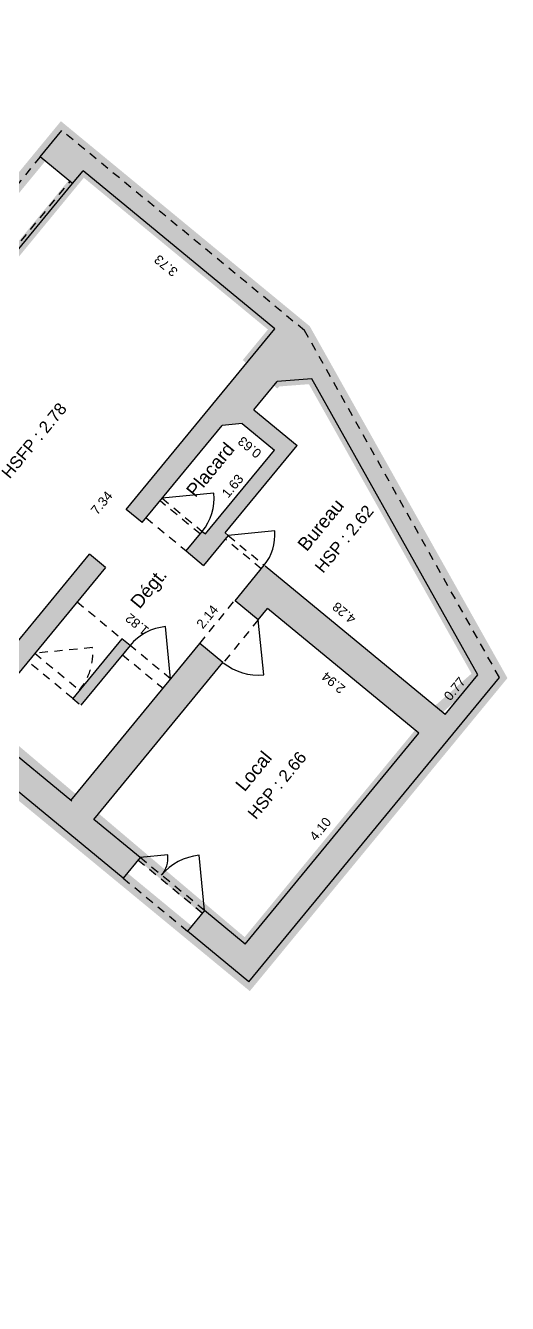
# Model space of a CAD drawing. Header units: metres. Extents: x 1653866.1 to 1653952.6, y 8210294.1 to 8210389.6.
# Drawn here: x 1653930.18 to 1653937.42, y 8210337.93 to 8210357.1 of the extents above; entities that cross this region are included whole.
import ezdxf

# ---------------------------------------------------------------- set-up
doc = ezdxf.new("R2010")
doc.units = ezdxf.units.M
doc.header["$PDMODE"] = 32
doc.header["$PDSIZE"] = -0.5
doc.linetypes.add('AXES', pattern=[2, 1.25, -0.25, 0.25, -0.25])
doc.linetypes.add('CACHE2', pattern=[0.1875, 0.125, -0.0625])
for name, color, linetype in [('GEX_BAT_allege', 161, 'Continuous'), ('GEX_BAT_fenetre', 4, 'Continuous'), ('GEX_BAT_linteau_cloison', 3, 'CACHE2'), ('GEX_BAT_linteau_mur', 6, 'CACHE2'), ('GEX_BAT_mur', 1, 'Continuous'), ('GEX_MEP_txt_cot_alti', 51, 'Continuous'), ('GEX_MEP_txt_cot_plani', 30, 'Continuous'), ('GEX_MEP_txt_designation', 7, 'Continuous')]:
    doc.layers.add(name, color=color, linetype=linetype)
for name, color, linetype, true_color in [('GEX_EDS_sdp_1-habitation', 1, 'AXES', 0xff0000), ('GEX_EDS_shob_contour', 1, 'Continuous', 0xff0000), ('GEX_MEP_mur_pochage', 7, 'Continuous', 0x999999), ('GEX_MEP_ouvrant_porte', 9, 'Continuous', 0x808080)]:
    doc.layers.add(name, color=color, linetype=linetype, true_color=true_color)
doc.styles.add('G100TXT-cote', font='swissl.ttf')
doc.styles.add('G100TXT-droit', font='swissl.ttf', dxfattribs={"height": 0.2})
doc.styles.add('G100TXT-italic', font='swissli.ttf', dxfattribs={"height": 0.14})
doc.dimstyles.new('G100COT-libre', dxfattribs={"dimtxt": 0.14, "dimasz": 0.18, "dimexe": 0.18, "dimexo": 0.2, "dimgap": 0.09, "dimtad": 0, "dimzin": 0, "dimdsep": 46, "dimtxsty": 'G100TXT-cote', "dimblk1": 'OBLIQUE', "dimblk2": 'OBLIQUE', "dimsah": 1, "dimcen": 0.09, "dimse1": 1, "dimse2": 1, "dimsd1": 1, "dimsd2": 1, "dimclrd": 252, "dimaunit": 2, "dimadec": 3, "dimazin": 0, "dimtfac": 1, "dimtix": 1, "dimtofl": 0, "dimtmove": 0, "dimatfit": 3, "dimldrblk": 'OBLIQUE', "dimfxl": 0.18, "dimtolj": 1, "dimtzin": 0, "dimarcsym": 0})

# ---------------------------------------------------------------- blocks, each defined once
blk = doc.blocks.new('*D120')
at = {"layer": 'Defpoints', "color": 0, "transparency": 16777216}
for p in [(1653936.089, 8210346.484), (1653933.306, 8210343.465), (1653933.483, 8210343.319)]:
    blk.add_point(p, dxfattribs=at)
at = {"layer": 'GEX_MEP_txt_cot_plani', "color": 0, "transparency": 16777216, "insert": (1653934.609, 8210345.047), "char_height": 0.14, "attachment_point": 5, "rotation": 50.5279, "style": 'G100TXT-cote'}
blk.add_mtext('\\A1;4.10', dxfattribs=at)
blk = doc.blocks.new('_OBLIQUE')
at = {"color": 0, "linetype": 'ByBlock'}
blk.add_line((-0.5, -0.5), (0.5, 0.5), dxfattribs=at)
blk = doc.blocks.new('*D121')
at = {"layer": 'Defpoints', "color": 0, "transparency": 16777216}
for p in [(1653933.816, 8210348.356), (1653933.669, 8210348.178), (1653936.089, 8210346.484)]:
    blk.add_point(p, dxfattribs=at)
at = {"layer": 'GEX_MEP_txt_cot_plani', "color": 0, "transparency": 16777216, "insert": (1653934.806, 8210347.242), "char_height": 0.14, "attachment_point": 5, "rotation": 140.5279, "style": 'G100TXT-cote'}
blk.add_mtext('\\A1;2.94', dxfattribs=at)
blk = doc.blocks.new('*D125')
at = {"layer": 'Defpoints', "color": 0, "transparency": 16777216}
for p in [(1653931.049, 8210354.923), (1653930.853, 8210354.684), (1653933.928, 8210352.551)]:
    blk.add_point(p, dxfattribs=at)
at = {"layer": 'GEX_MEP_txt_cot_plani', "color": 0, "transparency": 16777216, "insert": (1653932.292, 8210353.498), "char_height": 0.14, "attachment_point": 5, "rotation": 140.5279, "style": 'G100TXT-cote'}
blk.add_mtext('\\A1;3.73', dxfattribs=at)
blk = doc.blocks.new('*D127')
at = {"layer": 'Defpoints', "color": 0, "transparency": 16777216}
for p in [(1653933.661, 8210352.772), (1653933.944, 8210352.539), (1653929.278, 8210346.873)]:
    blk.add_point(p, dxfattribs=at)
at = {"layer": 'GEX_MEP_txt_cot_plani', "color": 0, "transparency": 16777216, "insert": (1653931.328, 8210349.939), "char_height": 0.14, "attachment_point": 5, "rotation": 50.5279, "style": 'G100TXT-cote'}
blk.add_mtext('\\A1;7.34', dxfattribs=at)
blk = doc.blocks.new('*D128')
at = {"layer": 'Defpoints', "color": 0, "transparency": 16777216}
for p in [(1653933.811, 8210350.821), (1653933.921, 8210350.731), (1653932.884, 8210349.474)]:
    blk.add_point(p, dxfattribs=at)
at = {"layer": 'GEX_MEP_txt_cot_plani', "color": 0, "transparency": 16777216, "insert": (1653933.293, 8210350.193), "char_height": 0.14, "attachment_point": 5, "rotation": 50.4712, "style": 'G100TXT-cote'}
blk.add_mtext('\\A1;1.63', dxfattribs=at)
blk = doc.blocks.new('*D129')
at = {"layer": 'Defpoints', "color": 0, "transparency": 16777216}
for p in [(1653933.435, 8210351.131), (1653933.921, 8210350.731), (1653933.791, 8210350.573)]:
    blk.add_point(p, dxfattribs=at)
at = {"layer": 'GEX_MEP_txt_cot_plani', "color": 0, "transparency": 16777216, "insert": (1653933.548, 8210350.773), "char_height": 0.14, "attachment_point": 5, "rotation": 140.5279, "style": 'G100TXT-cote'}
blk.add_mtext('\\A1;0.63', dxfattribs=at)
blk = doc.blocks.new('*D109')
at = {"layer": 'Defpoints', "color": 0, "transparency": 16777216}
for p in [(1653936.871, 8210347.447), (1653936.974, 8210347.362), (1653936.484, 8210346.767)]:
    blk.add_point(p, dxfattribs=at)
at = {"layer": 'GEX_MEP_txt_cot_plani', "color": 0, "transparency": 16777216, "insert": (1653936.626, 8210347.15), "char_height": 0.14, "attachment_point": 5, "rotation": 50.5279, "style": 'G100TXT-cote'}
blk.add_mtext('\\A1;0.77', dxfattribs=at)
blk = doc.blocks.new('*D110')
at = {"layer": 'Defpoints', "color": 0, "transparency": 16777216}
for p in [(1653933.536, 8210349.92), (1653933.314, 8210349.65), (1653936.84, 8210347.199)]:
    blk.add_point(p, dxfattribs=at)
at = {"layer": 'GEX_MEP_txt_cot_plani', "color": 0, "transparency": 16777216, "insert": (1653934.966, 8210348.29), "char_height": 0.14, "attachment_point": 5, "rotation": 140.5279, "style": 'G100TXT-cote'}
blk.add_mtext('\\A1;4.28', dxfattribs=at)
blk = doc.blocks.new('*D112')
at = {"layer": 'Defpoints', "color": 0, "transparency": 16777216}
for p in [(1653933.593, 8210349.058), (1653933.723, 8210348.951), (1653932.362, 8210347.299)]:
    blk.add_point(p, dxfattribs=at)
at = {"layer": 'GEX_MEP_txt_cot_plani', "color": 0, "transparency": 16777216, "insert": (1653932.912, 8210348.232), "char_height": 0.14, "attachment_point": 5, "rotation": 50.5279, "style": 'G100TXT-cote'}
blk.add_mtext('\\A1;2.14', dxfattribs=at)
blk = doc.blocks.new('*D113')
at = {"layer": 'Defpoints', "color": 0, "transparency": 16777216}
for p in [(1653931.145, 8210348.681), (1653931.157, 8210348.696), (1653932.549, 8210347.525)]:
    blk.add_point(p, dxfattribs=at)
at = {"layer": 'GEX_MEP_txt_cot_plani', "color": 0, "transparency": 16777216, "insert": (1653931.859, 8210348.118), "char_height": 0.14, "attachment_point": 5, "rotation": 140.5279, "style": 'G100TXT-cote'}
blk.add_mtext('\\A1;1.82', dxfattribs=at)

msp = doc.modelspace()

# ---------------------------------------------------------------- hatches: boundary and pattern name
at = {"layer": 'GEX_MEP_mur_pochage'}
h = msp.add_hatch(color=256, dxfattribs=at)
h.dxf.hatch_style = 1
h.paths.add_polyline_path([(1653930.729, 8210355.525), (1653930.404, 8210355.13), (1653930.89, 8210354.73), (1653931.049, 8210354.923), (1653933.928, 8210352.551), (1653931.697, 8210349.842), (1653931.936, 8210349.645), (1653933.137, 8210351.103), (1653933.435, 8210351.131), (1653933.92, 8210350.732), (1653932.884, 8210349.474), (1653932.837, 8210349.512), (1653932.596, 8210349.219), (1653932.858, 8210349.002), (1653933.227, 8210349.45), (1653933.181, 8210349.488), (1653934.261, 8210350.8), (1653933.612, 8210351.334), (1653933.962, 8210351.759), (1653934.48, 8210351.799), (1653936.974, 8210347.362), (1653936.484, 8210346.767), (1653933.767, 8210349.005), (1653933.329, 8210348.472), (1653933.676, 8210348.186), (1653933.816, 8210348.356), (1653936.089, 8210346.484), (1653933.483, 8210343.319), (1653932.869, 8210343.825), (1653932.615, 8210343.516), (1653933.537, 8210342.756), (1653937.297, 8210347.322), (1653934.372, 8210352.525)])
h = msp.add_hatch(color=256, dxfattribs=at)
h.dxf.hatch_style = 1
h.paths.add_polyline_path([(1653929.458, 8210346.633), (1653931.385, 8210348.972), (1653931.144, 8210349.17), (1653929.262, 8210346.885), (1653928.879, 8210347.201), (1653928.58, 8210346.838), (1653931.65, 8210344.311), (1653931.904, 8210344.619), (1653931.209, 8210345.191), (1653933.148, 8210347.546), (1653932.801, 8210347.832), (1653930.862, 8210345.477)])
h = msp.add_hatch(color=256, dxfattribs=at)
h.dxf.hatch_style = 1
h.paths.add_polyline_path([(1653931.63, 8210347.902), (1653930.893, 8210347.007), (1653931.016, 8210346.905), (1653931.754, 8210347.8)])

# ---------------------------------------------------------------- linework, layer by layer
at = {"layer": 'GEX_BAT_allege', "linetype": 'CACHE2'}
msp.add_line((1653930.404, 8210355.13), (1653929.527, 8210354.065), dxfattribs=at)
at = {"layer": 'GEX_BAT_fenetre', "linetype": 'CACHE2'}
msp.add_line((1653929.974, 8210353.696), (1653930.852, 8210354.761), dxfattribs=at)
at = {"layer": 'GEX_BAT_fenetre'}
msp.add_line((1653930.013, 8210353.664), (1653930.89, 8210354.73), dxfattribs=at)
at = {"layer": 'GEX_BAT_linteau_cloison'}
for p, q in [((1653932.806, 8210349.473), (1653932.203, 8210349.969)), ((1653932.235, 8210350.008), (1653932.837, 8210349.512)), ((1653933.723, 8210348.951), (1653933.182, 8210349.396)), ((1653933.227, 8210349.45), (1653933.767, 8210349.005)), ((1653932.837, 8210343.786), (1653931.872, 8210344.581)), ((1653932.869, 8210343.825), (1653931.904, 8210344.619))]:
    msp.add_line(p, q, dxfattribs=at)
at = {"layer": 'GEX_BAT_linteau_mur'}
for p, q in [((1653931.994, 8210349.714), (1653932.596, 8210349.219)), ((1653930.957, 8210348.456), (1653931.63, 8210347.902)), ((1653932.801, 8210347.832), (1653933.32, 8210348.471)), ((1653933.676, 8210348.186), (1653933.153, 8210347.542)), ((1653931.639, 8210347.661), (1653932.248, 8210347.16)), ((1653932.362, 8210347.299), (1653931.754, 8210347.8)), ((1653931.65, 8210344.311), (1653932.615, 8210343.516))]:
    msp.add_line(p, q, dxfattribs=at)
at = {"layer": 'GEX_BAT_linteau_mur', "linetype": 'CACHE2'}
for p, q in [((1653930.322, 8210347.684), (1653930.995, 8210347.13)), ((1653930.893, 8210347.007), (1653930.22, 8210347.561))]:
    msp.add_line(p, q, dxfattribs=at)
at = {"layer": 'GEX_BAT_mur'}
for p, q in [((1653930.404, 8210355.13), (1653930.729, 8210355.525)), ((1653930.89, 8210354.73), (1653930.404, 8210355.13)), ((1653930.89, 8210354.73), (1653931.049, 8210354.923)), ((1653933.928, 8210352.551), (1653931.049, 8210354.923)), ((1653931.697, 8210349.842), (1653933.928, 8210352.551)), ((1653933.612, 8210351.334), (1653933.962, 8210351.759)), ((1653934.48, 8210351.799), (1653933.962, 8210351.759)), ((1653936.974, 8210347.362), (1653934.48, 8210351.799)), ((1653933.612, 8210351.334), (1653934.261, 8210350.8)), ((1653931.936, 8210349.645), (1653933.137, 8210351.103)), ((1653933.435, 8210351.131), (1653933.137, 8210351.103)), ((1653933.435, 8210351.131), (1653933.92, 8210350.732)), ((1653932.884, 8210349.474), (1653933.92, 8210350.732)), ((1653933.181, 8210349.488), (1653934.261, 8210350.8)), ((1653931.936, 8210349.645), (1653931.697, 8210349.842)), ((1653932.596, 8210349.219), (1653932.837, 8210349.512)), ((1653932.837, 8210349.512), (1653932.884, 8210349.474)), ((1653933.227, 8210349.45), (1653932.858, 8210349.002)), ((1653933.181, 8210349.488), (1653933.227, 8210349.45)), ((1653929.262, 8210346.885), (1653931.144, 8210349.17)), ((1653931.385, 8210348.972), (1653931.144, 8210349.17)), ((1653932.596, 8210349.219), (1653932.858, 8210349.002)), ((1653933.329, 8210348.472), (1653933.767, 8210349.005)), ((1653936.484, 8210346.767), (1653933.783, 8210348.992)), ((1653931.385, 8210348.972), (1653929.458, 8210346.633)), ((1653933.676, 8210348.186), (1653933.329, 8210348.472)), ((1653933.676, 8210348.186), (1653933.816, 8210348.356)), ((1653936.089, 8210346.484), (1653933.816, 8210348.356)), ((1653930.862, 8210345.477), (1653932.801, 8210347.832)), ((1653931.63, 8210347.902), (1653930.893, 8210347.007)), ((1653931.754, 8210347.8), (1653931.63, 8210347.902)), ((1653933.148, 8210347.546), (1653932.801, 8210347.832)), ((1653931.754, 8210347.8), (1653931.016, 8210346.905)), ((1653931.754, 8210347.8), (1653931.639, 8210347.661)), ((1653931.209, 8210345.191), (1653933.148, 8210347.546)), ((1653933.537, 8210342.756), (1653937.297, 8210347.322)), ((1653936.484, 8210346.767), (1653936.974, 8210347.362)), ((1653931.65, 8210344.311), (1653928.58, 8210346.838)), ((1653930.878, 8210345.465), (1653929.474, 8210346.621)), ((1653933.483, 8210343.319), (1653936.089, 8210346.484)), ((1653931.904, 8210344.619), (1653931.209, 8210345.191)), ((1653931.904, 8210344.619), (1653931.65, 8210344.311)), ((1653932.869, 8210343.825), (1653932.615, 8210343.516)), ((1653933.483, 8210343.319), (1653932.869, 8210343.825)), ((1653933.537, 8210342.756), (1653932.615, 8210343.516))]:
    msp.add_line(p, q, dxfattribs=at)
at = {"layer": 'GEX_BAT_mur', "linetype": 'CACHE2'}
for p, q in [((1653934.372, 8210352.525), (1653930.729, 8210355.525)), ((1653937.297, 8210347.322), (1653934.372, 8210352.525)), ((1653930.893, 8210347.007), (1653931.016, 8210346.905))]:
    msp.add_line(p, q, dxfattribs=at)
at = {"layer": 'GEX_EDS_sdp_1-habitation', "const_width": 0.15}
msp.add_lwpolyline([(1653929.503, 8210346.687), (1653933.483, 8210343.319), (1653936.388, 8210346.847), (1653936.974, 8210347.362), (1653934.48, 8210351.799), (1653933.962, 8210351.759), (1653933.959, 8210351.756), (1653933.55, 8210352.092), (1653933.928, 8210352.551), (1653931.049, 8210354.923), (1653929.362, 8210352.874)], dxfattribs=at)
at = {"layer": 'GEX_EDS_shob_contour', "const_width": 0.2}
msp.add_lwpolyline([(1653920.897, 8210335.813), (1653924.041, 8210339.688), (1653925.036, 8210338.869), (1653929.451, 8210344.173), (1653926.209, 8210346.872), (1653926.372, 8210347.07), (1653926.403, 8210347.044), (1653926.931, 8210347.685), (1653926.9, 8210347.711), (1653927.151, 8210348.016), (1653927.584, 8210347.658), (1653927.559, 8210347.628), (1653928.586, 8210346.782), (1653928.611, 8210346.813), (1653933.537, 8210342.756), (1653937.297, 8210347.322), (1653934.372, 8210352.525), (1653930.729, 8210355.525), (1653929.371, 8210353.876), (1653927.287, 8210355.593), (1653926.41, 8210354.528), (1653924.43, 8210356.158), (1653925.005, 8210356.857, -0.239622), (1653924.573, 8210359.065, -0.063087)], format="xyb", dxfattribs=at)
at = {"layer": 'GEX_MEP_ouvrant_porte'}
for points in [[(1653932.837, 8210349.512, 0.198912), (1653933.012, 8210350.083), (1653932.235, 8210350.008)], [(1653933.767, 8210349.005, 0.198912), (1653933.924, 8210349.518), (1653933.227, 8210349.45)], [(1653932.362, 8210347.299), (1653932.286, 8210348.084, 0.198912), (1653931.754, 8210347.8, 0.198912)], [(1653933.153, 8210347.542, 0.198912), (1653933.762, 8210347.361), (1653933.676, 8210348.186)], [(1653932.226, 8210344.354, 0.198912), (1653932.319, 8210344.659), (1653931.904, 8210344.619)], [(1653932.869, 8210343.825), (1653932.789, 8210344.654, 0.198912), (1653932.226, 8210344.354, 0.198912)]]:
    msp.add_lwpolyline(points, format="xyb", dxfattribs=at)
at = {"layer": 'GEX_MEP_ouvrant_porte', "linetype": 'CACHE2'}
msp.add_lwpolyline([(1653930.995, 8210347.13, 0.198912), (1653931.189, 8210347.768), (1653930.322, 8210347.684)], format="xyb", dxfattribs=at)

# ---------------------------------------------------------------- texts
at = {"layer": 'GEX_MEP_txt_cot_alti', "char_height": 0.18, "width": 1.56754, "attachment_point": 1, "rotation": 50.5279, "style": 'G100TXT-italic'}
for s, insert in [('HSFP : 2.78', (1653929.807, 8210350.404)), ('HSP : 2.62', (1653934.51, 8210348.988)), ('HSP : 2.66', (1653933.503, 8210345.292))]:
    msp.add_mtext(s, dxfattribs=dict(at, insert=insert))
at = {"layer": 'GEX_MEP_txt_designation', "char_height": 0.2, "width": 1.97385, "attachment_point": 5, "rotation": 50.5279, "style": 'G100TXT-droit'}
for s, insert in [('Placard', (1653932.958, 8210350.437)), ('Bureau', (1653934.615, 8210349.61)), ('Dégt.', (1653932.054, 8210348.639)), ('Local', (1653933.608, 8210345.915))]:
    msp.add_mtext(s, dxfattribs=dict(at, insert=insert))

# ---------------------------------------------------------------- dimensions: what is measured, and where the dimension line sits
at = {"layer": 'GEX_MEP_txt_cot_plani'}
for p1, p2, distance, picture, middle in [((1653933.928, 8210352.551), (1653931.049, 8210354.923), 0.309, '*D125', (1653932.292, 8210353.498)), ((1653929.278, 8210346.873), (1653933.944, 8210352.539), 0.367, '*D127', (1653931.328, 8210349.939)), ((1653933.435, 8210351.131), (1653933.921, 8210350.731), -0.205, '*D129', (1653933.548, 8210350.773)), ((1653932.884, 8210349.474), (1653933.921, 8210350.731), 0.142, '*D128', (1653933.293, 8210350.193)), ((1653936.84, 8210347.199), (1653933.536, 8210349.92), 0.349, '*D110', (1653934.966, 8210348.29)), ((1653932.362, 8210347.299), (1653933.723, 8210348.951), 0.169, '*D112', (1653932.912, 8210348.232)), ((1653932.549, 8210347.525), (1653931.145, 8210348.681), -0.019, '*D113', (1653931.859, 8210348.118)), ((1653936.089, 8210346.484), (1653933.816, 8210348.356), 0.231, '*D121', (1653934.806, 8210347.242)), ((1653936.484, 8210346.767), (1653936.974, 8210347.362), 0.134, '*D109', (1653936.626, 8210347.15)), ((1653936.089, 8210346.484), (1653933.483, 8210343.319), -0.229, '*D120', (1653934.609, 8210345.047))]:
    dim = msp.add_aligned_dim(p1=p1, p2=p2, distance=distance, dimstyle='G100COT-libre', dxfattribs=at)
    dim.commit()
    dim.dimension.update_dxf_attribs({"geometry": picture, "text_midpoint": middle})

doc.saveas('drawing.dxf')
